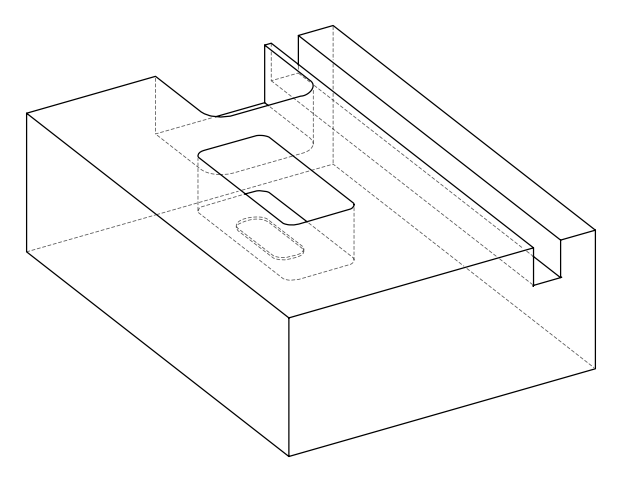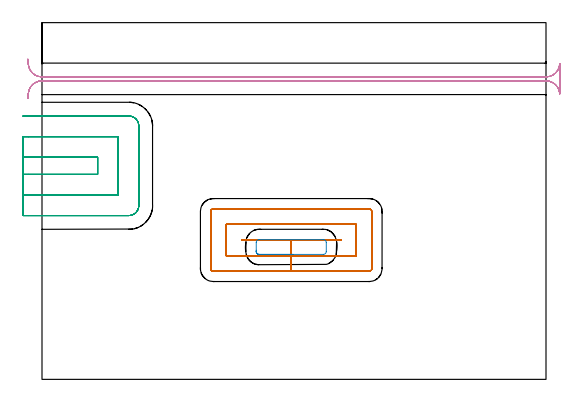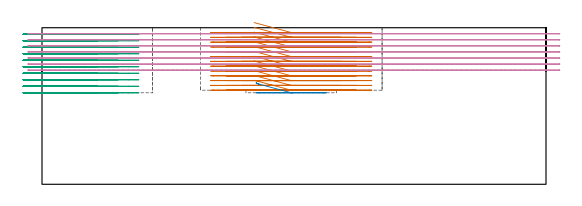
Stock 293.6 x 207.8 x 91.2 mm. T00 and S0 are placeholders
(PLAN: 4 operations, 1 tool changes, 37.6 min)
(1 MILL_RECTANGULAR_POCKET | POCKET_RECTANGULAR_STRAIGHT | NXT0201_011 | Follow Part, ap 3, ae 75% | 16.31 min | 184289 mm3)
(2 MILL_RECTANGULAR_POCKET_1 | POCKET_RECTANGULAR_STRAIGHT_1 | NXT0201_011 | Follow Part, ap 3, ae 75% | 0.29 min | 1553 mm3)
(3 MILL_SLOT | SLOT_PARTIAL_RECTANGULAR | NXT0201_012 | Follow Part, ap 4, ae 75% | 11.71 min | 177538 mm3)
(4 MILL_RECTANGULAR_SLOT | SLOT_RECTANGULAR | NXT0201_012 | Follow Part, ap 4, ae 75% | 9.33 min | 132708 mm3)
(TOOL NXT0201_011 | ENDMILL 12mm [2P460-1200-NA 1630] | D12 FL38 Z6)
(TOOL NXT0201_012 | ENDMILL 16mm [2P460-1600-NA 1630] | D16 FL38 Z6)
(OP 1 MILL_RECTANGULAR_POCKET)
G17 G21 G94 G90
T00 M6
G54
G17 G0 G90 X123.554 Y81. S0 M3
G43 Z101.2 H1
Z94.2
G94 G1 X145.2 Z88.4 F250.
X174.1 F500.
Y81.3
X116.3
Y81.
X145.2
Y72.
X183.1
Y90.3
X107.3
Y72.
X145.2
Y63.
X190.6
G3 X192.1 Y64.5 R1.5
G1 Y97.8
G3 X190.6 Y99.3 R1.5
G1 X99.8
G3 X98.3 Y97.8 R1.5
G1 Y64.5
G3 X99.8 Y63. R1.5
G1 X145.2
X146.2
G0 X123.554 Y81. Z91.4
G1 X145.2 Z85.6 F250.
X174.1 F500.
Y81.3
X116.3
Y81.
X145.2
Y72.
X183.1
Y90.3
X107.3
Y72.
X145.2
Y63.
X190.6
G3 X192.1 Y64.5 R1.5
G1 Y97.8
G3 X190.6 Y99.3 R1.5
G1 X99.8
G3 X98.3 Y97.8 R1.5
G1 Y64.5
G3 X99.8 Y63. R1.5
G1 X145.2
X146.2
G0 X123.554 Y81. Z88.6
G1 X145.2 Z82.8 F250.
X174.1 F500.
Y81.3
X116.3
Y81.
X145.2
Y72.
X183.1
Y90.3
X107.3
Y72.
X145.2
Y63.
X190.6
G3 X192.1 Y64.5 R1.5
G1 Y97.8
G3 X190.6 Y99.3 R1.5
G1 X99.8
G3 X98.3 Y97.8 R1.5
G1 Y64.5
G3 X99.8 Y63. R1.5
G1 X145.2
X146.2
G0 X123.554 Y81. Z85.8
G1 X145.2 Z80. F250.
X174.1 F500.
Y81.3
X116.3
Y81.
X145.2
Y72.
X183.1
Y90.3
X107.3
Y72.
X145.2
Y63.
X190.6
G3 X192.1 Y64.5 R1.5
G1 Y97.8
G3 X190.6 Y99.3 R1.5
G1 X99.8
G3 X98.3 Y97.8 R1.5
G1 Y64.5
G3 X99.8 Y63. R1.5
G1 X145.2
X146.2
G0 X123.554 Y81. Z83.
G1 X145.2 Z77.2 F250.
X174.1 F500.
Y81.3
X116.3
Y81.
X145.2
Y72.
X183.1
Y90.3
X107.3
Y72.
X145.2
Y63.
X190.6
G3 X192.1 Y64.5 R1.5
G1 Y97.8
G3 X190.6 Y99.3 R1.5
G1 X99.8
G3 X98.3 Y97.8 R1.5
G1 Y64.5
G3 X99.8 Y63. R1.5
G1 X145.2
X146.2
G0 X123.554 Y81. Z80.2
G1 X145.2 Z74.4 F250.
X174.1 F500.
Y81.3
X116.3
Y81.
X145.2
Y72.
X183.1
Y90.3
X107.3
Y72.
X145.2
Y63.
X190.6
G3 X192.1 Y64.5 R1.5
G1 Y97.8
G3 X190.6 Y99.3 R1.5
G1 X99.8
G3 X98.3 Y97.8 R1.5
G1 Y64.5
G3 X99.8 Y63. R1.5
G1 X145.2
X146.2
G0 X123.554 Y81. Z77.4
G1 X145.2 Z71.6 F250.
X174.1 F500.
Y81.3
X116.3
Y81.
X145.2
Y72.
X183.1
Y90.3
X107.3
Y72.
X145.2
Y63.
X190.6
G3 X192.1 Y64.5 R1.5
G1 Y97.8
G3 X190.6 Y99.3 R1.5
G1 X99.8
G3 X98.3 Y97.8 R1.5
G1 Y64.5
G3 X99.8 Y63. R1.5
G1 X145.2
X146.2
G0 X123.554 Y81. Z74.6
G1 X145.2 Z68.8 F250.
X174.1 F500.
Y81.3
X116.3
Y81.
X145.2
Y72.
X183.1
Y90.3
X107.3
Y72.
X145.2
Y63.
X190.6
G3 X192.1 Y64.5 R1.5
G1 Y97.8
G3 X190.6 Y99.3 R1.5
G1 X99.8
G3 X98.3 Y97.8 R1.5
G1 Y64.5
G3 X99.8 Y63. R1.5
G1 X145.2
X146.2
G0 X123.554 Y81. Z71.8
G1 X145.2 Z66. F250.
X174.1 F500.
Y81.3
X116.3
Y81.
X145.2
Y72.
X183.1
Y90.3
X107.3
Y72.
X145.2
Y63.
X190.6
G3 X192.1 Y64.5 R1.5
G1 Y97.8
G3 X190.6 Y99.3 R1.5
G1 X99.8
G3 X98.3 Y97.8 R1.5
G1 Y64.5
G3 X99.8 Y63. R1.5
G1 X145.2
X146.2
G0 X123.554 Y81. Z69.
G1 X145.2 Z63.2 F250.
X174.1 F500.
Y81.3
X116.3
Y81.
X145.2
Y72.
X183.1
Y90.3
X107.3
Y72.
X145.2
Y63.
X190.6
G3 X192.1 Y64.5 R1.5
G1 Y97.8
G3 X190.6 Y99.3 R1.5
G1 X99.8
G3 X98.3 Y97.8 R1.5
G1 Y64.5
G3 X99.8 Y63. R1.5
G1 X145.2
X146.2
G0 X123.554 Y81. Z66.2
G1 X145.2 Z60.4 F250.
X174.1 F500.
Y81.3
X116.3
Y81.
X145.2
Y72.
X183.1
Y90.3
X107.3
Y72.
X145.2
Y63.
X190.6
G3 X192.1 Y64.5 R1.5
G1 Y97.8
G3 X190.6 Y99.3 R1.5
G1 X99.8
G3 X98.3 Y97.8 R1.5
G1 Y64.5
G3 X99.8 Y63. R1.5
G1 X145.2
X146.2
G0 X123.554 Y81. Z63.4
G1 X145.2 Z57.6 F250.
X174.1 F500.
Y81.3
X116.3
Y81.
X145.2
Y72.
X183.1
Y90.3
X107.3
Y72.
X145.2
Y63.
X190.6
G3 X192.1 Y64.5 R1.5
G1 Y97.8
G3 X190.6 Y99.3 R1.5
G1 X99.8
G3 X98.3 Y97.8 R1.5
G1 Y64.5
G3 X99.8 Y63. R1.5
G1 X145.2
X146.2
G0 X123.554 Y81. Z60.6
G1 X145.2 Z54.8 F250.
X174.1 F500.
Y81.3
X116.3
Y81.
X145.2
Y72.
X183.1
Y90.3
X107.3
Y72.
X145.2
Y63.
X190.6
G3 X192.1 Y64.5 R1.5
G1 Y97.8
G3 X190.6 Y99.3 R1.5
G1 X99.8
G3 X98.3 Y97.8 R1.5
G1 Y64.5
G3 X99.8 Y63. R1.5
G1 X145.2
X146.2
G0 Z101.2
M5
M2
(OP 2 MILL_RECTANGULAR_POCKET_1)
G17 G21 G94 G90
T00 M6
G54
G17 G0 G90 X124.8 Y75.203 S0 M3
G43 Z101.2 H1
Z59.215
G94 G1 Y74.5 Z59.027 F250.
Y74.37 Z58.992
X124.861 Y74.03 Z58.9
X124.989 Y73.71 Z58.807
X125.179 Y73.422 Z58.715
X125.422 Y73.179 Z58.623
X125.71 Y72.989 Z58.53
X126.03 Y72.861 Z58.438
X126.37 Y72.8 Z58.346
X126.5 Z58.311
X145.2 Z53.3
X163.9 F500.
G3 X165.6 Y74.5 R1.7
G1 Y79.7
G3 X163.9 Y81.4 R1.7
G1 X126.5
G3 X124.8 Y79.7 R1.7
G1 Y74.5
G3 X126.5 Y72.8 R1.7
G1 X145.2
X146.2
G0 Z101.2
M5
M2
(OP 3 MILL_SLOT)
G17 G21 G94 G90
T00 M6
G54
G17 G0 G90 X-11. Y119.4 S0 M3
G43 Z101.2 H1
Z87.41
G94 G1 X-8. F250.
X32.4 F500.
Y129.4
X-8.
X-11. F250.
Y107.4
X-8.
X44.4 F500.
Y141.4
X-8.
X-11. F250.
Y95.4
X-8.
X50.6 F500.
G3 X56.4 Y101.2 R5.8
G1 Y147.6
G3 X50.6 Y153.4 R5.8
G1 X-8.
X-11. F250.
G0 Y119.4 Z83.62
G1 X-8.
X32.4 F500.
Y129.4
X-8.
X-11. F250.
Y107.4
X-8.
X44.4 F500.
Y141.4
X-8.
X-11. F250.
Y95.4
X-8.
X50.6 F500.
G3 X56.4 Y101.2 R5.8
G1 Y147.6
G3 X50.6 Y153.4 R5.8
G1 X-8.
X-11. F250.
G0 Y119.4 Z79.83
G1 X-8.
X32.4 F500.
Y129.4
X-8.
X-11. F250.
Y107.4
X-8.
X44.4 F500.
Y141.4
X-8.
X-11. F250.
Y95.4
X-8.
X50.6 F500.
G3 X56.4 Y101.2 R5.8
G1 Y147.6
G3 X50.6 Y153.4 R5.8
G1 X-8.
X-11. F250.
G0 Y119.4 Z76.04
G1 X-8.
X32.4 F500.
Y129.4
X-8.
X-11. F250.
Y107.4
X-8.
X44.4 F500.
Y141.4
X-8.
X-11. F250.
Y95.4
X-8.
X50.6 F500.
G3 X56.4 Y101.2 R5.8
G1 Y147.6
G3 X50.6 Y153.4 R5.8
G1 X-8.
X-11. F250.
G0 Y119.4 Z72.25
G1 X-8.
X32.4 F500.
Y129.4
X-8.
X-11. F250.
Y107.4
X-8.
X44.4 F500.
Y141.4
X-8.
X-11. F250.
Y95.4
X-8.
X50.6 F500.
G3 X56.4 Y101.2 R5.8
G1 Y147.6
G3 X50.6 Y153.4 R5.8
G1 X-8.
X-11. F250.
G0 Y119.4 Z68.46
G1 X-8.
X32.4 F500.
Y129.4
X-8.
X-11. F250.
Y107.4
X-8.
X44.4 F500.
Y141.4
X-8.
X-11. F250.
Y95.4
X-8.
X50.6 F500.
G3 X56.4 Y101.2 R5.8
G1 Y147.6
G3 X50.6 Y153.4 R5.8
G1 X-8.
X-11. F250.
G0 Y119.4 Z64.67
G1 X-8.
X32.4 F500.
Y129.4
X-8.
X-11. F250.
Y107.4
X-8.
X44.4 F500.
Y141.4
X-8.
X-11. F250.
Y95.4
X-8.
X50.6 F500.
G3 X56.4 Y101.2 R5.8
G1 Y147.6
G3 X50.6 Y153.4 R5.8
G1 X-8.
X-11. F250.
G0 Y119.4 Z60.88
G1 X-8.
X32.4 F500.
Y129.4
X-8.
X-11. F250.
Y107.4
X-8.
X44.4 F500.
Y141.4
X-8.
X-11. F250.
Y95.4
X-8.
X50.6 F500.
G3 X56.4 Y101.2 R5.8
G1 Y147.6
G3 X50.6 Y153.4 R5.8
G1 X-8.
X-11. F250.
G0 Y119.4 Z57.09
G1 X-8.
X32.4 F500.
Y129.4
X-8.
X-11. F250.
Y107.4
X-8.
X44.4 F500.
Y141.4
X-8.
X-11. F250.
Y95.4
X-8.
X50.6 F500.
G3 X56.4 Y101.2 R5.8
G1 Y147.6
G3 X50.6 Y153.4 R5.8
G1 X-8.
X-11. F250.
G0 Y119.4 Z53.3
G1 X-8.
X32.4 F500.
Y129.4
X-8.
X-11. F250.
Y107.4
X-8.
X44.4 F500.
Y141.4
X-8.
X-11. F250.
Y95.4
X-8.
X50.6 F500.
G3 X56.4 Y101.2 R5.8
G1 Y147.6
G3 X50.6 Y153.4 R5.8
G1 X-8.
X-11. F250.
G0 Z101.2
M5
M2
(OP 4 MILL_RECTANGULAR_SLOT)
G17 G21 G94 G90
T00 M6
G54
G17 G0 G90 X-8.23 Y163.603 S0 M3
G43 Z101.2 H1
Z87.671
G94 G1 X-7.97 Y166.592 F250.
G2 X0. Y173.9 R8. F500.
G1 X293.6
G2 X301.59 Y166.3 R8.
G1 X301.6
Y183.8
X301.59
G2 X293.6 Y176.2 R8.
G1 X0.
G2 X-7.97 Y183.508 R8.
G1 X-8.23 Y186.497 F250.
G0 Y163.603 Z84.143
G1 X-7.97 Y166.592
G2 X0. Y173.9 R8. F500.
G1 X293.6
G2 X301.59 Y166.3 R8.
G1 X301.6
Y183.8
X301.59
G2 X293.6 Y176.2 R8.
G1 X0.
G2 X-7.97 Y183.508 R8.
G1 X-8.23 Y186.497 F250.
G0 Y163.603 Z80.614
G1 X-7.97 Y166.592
G2 X0. Y173.9 R8. F500.
G1 X293.6
G2 X301.59 Y166.3 R8.
G1 X301.6
Y183.8
X301.59
G2 X293.6 Y176.2 R8.
G1 X0.
G2 X-7.97 Y183.508 R8.
G1 X-8.23 Y186.497 F250.
G0 Y163.603 Z77.086
G1 X-7.97 Y166.592
G2 X0. Y173.9 R8. F500.
G1 X293.6
G2 X301.59 Y166.3 R8.
G1 X301.6
Y183.8
X301.59
G2 X293.6 Y176.2 R8.
G1 X0.
G2 X-7.97 Y183.508 R8.
G1 X-8.23 Y186.497 F250.
G0 Y163.603 Z73.557
G1 X-7.97 Y166.592
G2 X0. Y173.9 R8. F500.
G1 X293.6
G2 X301.59 Y166.3 R8.
G1 X301.6
Y183.8
X301.59
G2 X293.6 Y176.2 R8.
G1 X0.
G2 X-7.97 Y183.508 R8.
G1 X-8.23 Y186.497 F250.
G0 Y163.603 Z70.029
G1 X-7.97 Y166.592
G2 X0. Y173.9 R8. F500.
G1 X293.6
G2 X301.59 Y166.3 R8.
G1 X301.6
Y183.8
X301.59
G2 X293.6 Y176.2 R8.
G1 X0.
G2 X-7.97 Y183.508 R8.
G1 X-8.23 Y186.497 F250.
G0 Y163.603 Z66.5
G1 X-7.97 Y166.592
G2 X0. Y173.9 R8. F500.
G1 X293.6
G2 X301.59 Y166.3 R8.
G1 X301.6
Y183.8
X301.59
G2 X293.6 Y176.2 R8.
G1 X0.
G2 X-7.97 Y183.508 R8.
G1 X-8.23 Y186.497 F250.
G0 Z101.2
M5
M2
